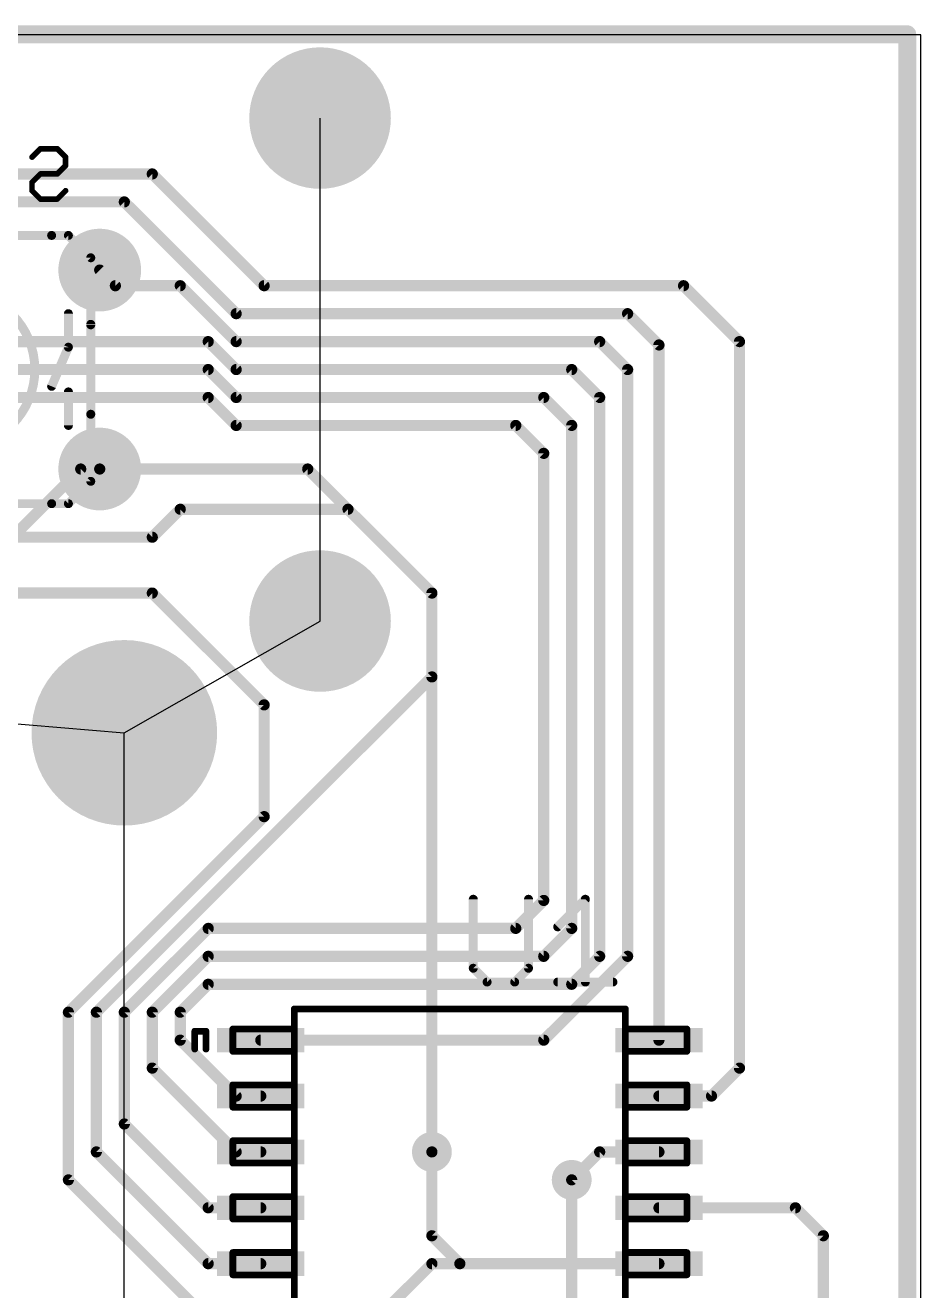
# Model space of a CAD drawing. Extents: x 0 to 100, y 0 to 50.
# Drawn here: x 79.67 to 100, y 20.98 to 49.73 of the extents above; entities that cross this region are included whole.
import ezdxf

# ---------------------------------------------------------------- set-up
doc = ezdxf.new("R2010")
doc.units = 0
for name, color, linetype in [('1', 22, 'CONTINUOUS'), ('16', 175, 'CONTINUOUS'), ('17', 82, 'CONTINUOUS'), ('18', 82, 'CONTINUOUS'), ('19', 53, 'CONTINUOUS'), ('20', 7, 'CONTINUOUS'), ('21', 253, 'CONTINUOUS'), ('22', 253, 'CONTINUOUS'), ('23', 7, 'CONTINUOUS'), ('25', 253, 'CONTINUOUS'), ('26', 253, 'CONTINUOUS'), ('51', 253, 'CONTINUOUS'), ('52', 253, 'CONTINUOUS')]:
    doc.layers.add(name, color=color, linetype=linetype)

# ---------------------------------------------------------------- blocks, each defined once
blk = doc.blocks.new('ROUNDP')
at = {"const_width": 0.5}
blk.add_lwpolyline([(0, -0.25, 1), (0, 0.25, 1), (0, -0.25)], format="xyb", dxfattribs=at)
blk = doc.blocks.new('RECT')
blk.add_solid([(-0.5, -0.5), (0.5, -0.5), (-0.5, 0.5), (0.5, 0.5)])
blk = doc.blocks.new('ROUNDV')
at = {"const_width": 0.5}
blk.add_lwpolyline([(0, -0.25, 1), (0, 0.25, 1), (0, -0.25)], format="xyb", dxfattribs=at)

msp = doc.modelspace()

# ---------------------------------------------------------------- linework, layer by layer
at = {"layer": '1', "const_width": 0.254}
for points in [[(82.55, 46.355), (65.7606, 46.355)], [(85.09, 43.815), (82.55, 46.355)], [(81.915, 45.72), (74.0156, 45.72)], [(84.455, 43.18), (81.915, 45.72)], [(81.7118, 43.815), (81.3562, 44.1706)], [(83.185, 43.815), (81.7118, 43.815)], [(84.455, 42.545), (83.185, 43.815)], [(94.615, 43.815), (85.09, 43.815)], [(95.885, 42.545), (94.615, 43.815)], [(93.345, 43.18), (84.455, 43.18)], [(94.0562, 42.4688), (93.345, 43.18)], [(83.82, 42.545), (55.665, 42.545)], [(84.455, 41.91), (83.82, 42.545)], [(92.71, 42.545), (84.455, 42.545)], [(93.345, 41.91), (92.71, 42.545)], [(94.0562, 26.67), (94.0562, 42.4688)], [(95.885, 26.035), (95.885, 42.545)], [(83.82, 41.91), (55.245, 41.91)], [(84.455, 41.275), (83.82, 41.91)], [(92.075, 41.91), (84.455, 41.91)], [(92.71, 41.275), (92.075, 41.91)], [(93.345, 28.575), (93.345, 41.91)], [(83.82, 41.275), (55.245, 41.275)], [(84.455, 40.64), (83.82, 41.275)], [(91.44, 41.275), (84.455, 41.275)], [(92.075, 40.64), (91.44, 41.275)], [(92.71, 28.575), (92.71, 41.275)], [(90.805, 40.64), (84.455, 40.64)], [(91.44, 40.005), (90.805, 40.64)], [(92.075, 29.21), (92.075, 40.64)], [(91.44, 29.845), (91.44, 40.005)], [(83.185, 38.735), (82.55, 38.1)], [(86.995, 38.735), (83.185, 38.735)], [(88.9, 36.83), (86.995, 38.735)], [(82.55, 38.1), (46.355, 38.1)], [(82.55, 36.83), (46.99, 36.83)], [(85.09, 34.29), (82.55, 36.83)], [(88.9, 34.925), (88.9, 36.83)], [(81.28, 27.305), (88.9, 34.925)], [(85.09, 31.75), (85.09, 34.29)], [(80.645, 27.305), (85.09, 31.75)], [(90.805, 29.21), (91.44, 29.845)], [(81.915, 27.305), (83.82, 29.21)], [(83.82, 29.21), (90.805, 29.21)], [(91.44, 28.575), (92.075, 29.21)], [(82.55, 27.305), (83.82, 28.575)], [(83.82, 28.575), (91.44, 28.575)], [(91.44, 26.67), (93.345, 28.575)], [(92.075, 27.94), (92.71, 28.575)], [(83.185, 27.305), (83.82, 27.94)], [(83.82, 27.94), (92.075, 27.94)], [(80.645, 23.495), (80.645, 27.305)], [(81.28, 24.13), (81.28, 27.305)], [(81.915, 24.765), (81.915, 27.305)], [(82.55, 26.035), (82.55, 27.305)], [(83.185, 26.67), (83.185, 27.305)], [(84.455, 25.4), (83.185, 26.67)], [(85.0138, 26.67), (91.44, 26.67)], [(84.455, 24.13), (82.55, 26.035)], [(95.25, 25.4), (95.885, 26.035)], [(85.0138, 25.4), (84.455, 25.4)], [(94.0562, 25.4), (95.25, 25.4)], [(83.82, 22.86), (81.915, 24.765)], [(83.82, 21.59), (81.28, 24.13)], [(85.0138, 24.13), (84.455, 24.13)], [(88.9, 24.13), (88.9, 22.225)], [(92.075, 23.495), (92.71, 24.13)], [(92.71, 24.13), (94.0562, 24.13)], [(83.82, 20.32), (80.645, 23.495)], [(85.0138, 22.86), (83.82, 22.86)], [(94.0562, 22.86), (97.155, 22.86)], [(97.155, 22.86), (97.79, 22.225)], [(88.9, 22.225), (89.535, 21.59)], [(97.79, 22.225), (97.79, 14.735)], [(85.0138, 21.59), (83.82, 21.59)], [(88.9, 21.59), (86.36, 19.05)], [(89.535, 21.59), (88.9, 21.59)], [(94.0562, 21.59), (89.535, 21.59)]]:
    msp.add_lwpolyline(points, dxfattribs=at)
at = {"layer": '1', "const_width": 0.127}
for points in [[(82.5949, 46.3999, 1), (82.5051, 46.3101)], [(82.55, 46.2915, 1), (82.55, 46.4185)], [(81.9599, 45.7649, 1), (81.8701, 45.6751)], [(81.915, 45.6565, 1), (81.915, 45.7835)], [(81.4011, 44.2155, 1), (81.3113, 44.1257)], [(81.7118, 43.8785, 1), (81.7118, 43.7515)], [(81.6669, 43.7701, 1), (81.7567, 43.8599)], [(83.2299, 43.8599, 1), (83.1401, 43.7701)], [(83.185, 43.7515, 1), (83.185, 43.8785)], [(85.09, 43.8785, 1), (85.09, 43.7515)], [(85.0451, 43.7701, 1), (85.1349, 43.8599)], [(94.6599, 43.8599, 1), (94.5701, 43.7701)], [(94.615, 43.7515, 1), (94.615, 43.8785)], [(84.455, 43.2435, 1), (84.455, 43.1165)], [(84.4101, 43.1351, 1), (84.4999, 43.2249)], [(93.3899, 43.2249, 1), (93.3001, 43.1351)], [(93.345, 43.1165, 1), (93.345, 43.2435)], [(83.8649, 42.5899, 1), (83.7751, 42.5001)], [(83.82, 42.4815, 1), (83.82, 42.6085)], [(84.455, 42.6085, 1), (84.455, 42.4815)], [(84.4101, 42.5001, 1), (84.4999, 42.5899)], [(92.7549, 42.5899, 1), (92.6651, 42.5001)], [(92.71, 42.4815, 1), (92.71, 42.6085)], [(94.1197, 42.4688, 1), (93.9927, 42.4688)], [(94.0113, 42.4239, 1), (94.1011, 42.5137)], [(95.9485, 42.545, 1), (95.8215, 42.545)], [(95.8401, 42.5001, 1), (95.9299, 42.5899)], [(83.8649, 41.9549, 1), (83.7751, 41.8651)], [(83.82, 41.8465, 1), (83.82, 41.9735)], [(84.455, 41.9735, 1), (84.455, 41.8465)], [(84.4101, 41.8651, 1), (84.4999, 41.9549)], [(92.1199, 41.9549, 1), (92.0301, 41.8651)], [(92.075, 41.8465, 1), (92.075, 41.9735)], [(93.4085, 41.91, 1), (93.2815, 41.91)], [(93.3001, 41.8651, 1), (93.3899, 41.9549)], [(83.8649, 41.3199, 1), (83.7751, 41.2301)], [(83.82, 41.2115, 1), (83.82, 41.3385)], [(84.455, 41.3385, 1), (84.455, 41.2115)], [(84.4101, 41.2301, 1), (84.4999, 41.3199)], [(91.4849, 41.3199, 1), (91.3951, 41.2301)], [(91.44, 41.2115, 1), (91.44, 41.3385)], [(92.7735, 41.275, 1), (92.6465, 41.275)], [(92.6651, 41.2301, 1), (92.7549, 41.3199)], [(84.455, 40.7035, 1), (84.455, 40.5765)], [(84.4101, 40.5951, 1), (84.4999, 40.6849)], [(90.8499, 40.6849, 1), (90.7601, 40.5951)], [(90.805, 40.5765, 1), (90.805, 40.7035)], [(92.1385, 40.64, 1), (92.0115, 40.64)], [(92.0301, 40.5951, 1), (92.1199, 40.6849)], [(91.5035, 40.005, 1), (91.3765, 40.005)], [(91.3951, 39.9601, 1), (91.4849, 40.0499)], [(83.185, 38.7985, 1), (83.185, 38.6715)], [(83.2299, 38.6901, 1), (83.1401, 38.7799)], [(87.0399, 38.7799, 1), (86.9501, 38.6901)], [(86.995, 38.6715, 1), (86.995, 38.7985)], [(82.5051, 38.1449, 1), (82.5949, 38.0551)], [(82.55, 38.0365, 1), (82.55, 38.1635)], [(82.5949, 36.8749, 1), (82.5051, 36.7851)], [(82.55, 36.7665, 1), (82.55, 36.8935)], [(88.9635, 36.83, 1), (88.8365, 36.83)], [(88.8551, 36.7851, 1), (88.9449, 36.8749)], [(88.8365, 34.925, 1), (88.9635, 34.925)], [(88.9449, 34.8801, 1), (88.8551, 34.9699)], [(85.1535, 34.29, 1), (85.0265, 34.29)], [(85.0451, 34.2451, 1), (85.1349, 34.3349)], [(85.0265, 31.75, 1), (85.1535, 31.75)], [(85.1349, 31.7051, 1), (85.0451, 31.7949)], [(91.3765, 29.845, 1), (91.5035, 29.845)], [(91.4849, 29.8001, 1), (91.3951, 29.8899)], [(83.82, 29.2735, 1), (83.82, 29.1465)], [(83.8649, 29.1651, 1), (83.7751, 29.2549)], [(90.805, 29.1465, 1), (90.805, 29.2735)], [(92.1199, 29.1651, 1), (92.0301, 29.2549)], [(90.7601, 29.2549, 1), (90.8499, 29.1651)], [(92.0115, 29.21, 1), (92.1385, 29.21)], [(83.82, 28.6385, 1), (83.82, 28.5115)], [(83.8649, 28.5301, 1), (83.7751, 28.6199)], [(91.3951, 28.6199, 1), (91.4849, 28.5301)], [(91.44, 28.5115, 1), (91.44, 28.6385)], [(92.6465, 28.575, 1), (92.7735, 28.575)], [(92.7549, 28.5301, 1), (92.6651, 28.6199)], [(93.2815, 28.575, 1), (93.4085, 28.575)], [(93.3899, 28.5301, 1), (93.3001, 28.6199)], [(83.82, 28.0035, 1), (83.82, 27.8765)], [(83.8649, 27.8951, 1), (83.7751, 27.9849)], [(92.0301, 27.9849, 1), (92.1199, 27.8951)], [(92.075, 27.8765, 1), (92.075, 28.0035)], [(80.7085, 27.305, 1), (80.5815, 27.305)], [(80.6001, 27.3499, 1), (80.6899, 27.2601)], [(81.3435, 27.305, 1), (81.2165, 27.305)], [(81.2351, 27.3499, 1), (81.3249, 27.2601)], [(81.9785, 27.305, 1), (81.8515, 27.305)], [(81.8701, 27.3499, 1), (81.9599, 27.2601)], [(82.6135, 27.305, 1), (82.4865, 27.305)], [(82.5051, 27.3499, 1), (82.5949, 27.2601)], [(83.2485, 27.305, 1), (83.1215, 27.305)], [(83.1401, 27.3499, 1), (83.2299, 27.2601)], [(83.2299, 26.7149, 1), (83.1401, 26.6251)], [(85.0138, 26.7335, 1), (85.0138, 26.6065)], [(91.3951, 26.7149, 1), (91.4849, 26.6251)], [(91.44, 26.6065, 1), (91.44, 26.7335)], [(83.1215, 26.67, 1), (83.2485, 26.67)], [(93.9927, 26.67, 1), (94.1197, 26.67)], [(82.5949, 26.0799, 1), (82.5051, 25.9901)], [(82.4865, 26.035, 1), (82.6135, 26.035)], [(95.8215, 26.035, 1), (95.9485, 26.035)], [(95.9299, 25.9901, 1), (95.8401, 26.0799)], [(84.455, 25.4635, 1), (84.455, 25.3365)], [(84.4101, 25.3551, 1), (84.4999, 25.4449)], [(85.0138, 25.3365, 1), (85.0138, 25.4635)], [(94.0562, 25.4635, 1), (94.0562, 25.3365)], [(95.2051, 25.4449, 1), (95.2949, 25.3551)], [(95.25, 25.3365, 1), (95.25, 25.4635)], [(81.9599, 24.8099, 1), (81.8701, 24.7201)], [(81.8515, 24.765, 1), (81.9785, 24.765)], [(81.3249, 24.1749, 1), (81.2351, 24.0851)], [(81.2165, 24.13, 1), (81.3435, 24.13)], [(84.455, 24.1935, 1), (84.455, 24.0665)], [(84.4101, 24.0851, 1), (84.4999, 24.1749)], [(85.0138, 24.0665, 1), (85.0138, 24.1935)], [(88.9635, 24.13, 1), (88.8365, 24.13)], [(92.71, 24.1935, 1), (92.71, 24.0665)], [(92.7549, 24.0851, 1), (92.6651, 24.1749)], [(94.0562, 24.0665, 1), (94.0562, 24.1935)], [(80.6899, 23.5399, 1), (80.6001, 23.4501)], [(92.0301, 23.5399, 1), (92.1199, 23.4501)], [(80.5815, 23.495, 1), (80.7085, 23.495)], [(83.82, 22.9235, 1), (83.82, 22.7965)], [(83.7751, 22.8151, 1), (83.8649, 22.9049)], [(85.0138, 22.7965, 1), (85.0138, 22.9235)], [(94.0562, 22.9235, 1), (94.0562, 22.7965)], [(97.1999, 22.9049, 1), (97.1101, 22.8151)], [(97.155, 22.7965, 1), (97.155, 22.9235)], [(88.9449, 22.2699, 1), (88.8551, 22.1801)], [(88.8365, 22.225, 1), (88.9635, 22.225)], [(97.8535, 22.225, 1), (97.7265, 22.225)], [(97.7451, 22.1801, 1), (97.8349, 22.2699)], [(83.82, 21.6535, 1), (83.82, 21.5265)], [(83.7751, 21.5451, 1), (83.8649, 21.6349)], [(85.0138, 21.5265, 1), (85.0138, 21.6535)], [(88.9, 21.6535, 1), (88.9, 21.5265)], [(88.9449, 21.5451, 1), (88.8551, 21.6349)], [(89.535, 21.6535, 1), (89.535, 21.5265)], [(89.4901, 21.5451, 1), (89.5799, 21.6349)], [(89.535, 21.5265, 1), (89.535, 21.6535)], [(94.0562, 21.5265, 1), (94.0562, 21.6535)]]:
    msp.add_lwpolyline(points, format="xyb", dxfattribs=at)
at = {"layer": '16'}
for points, const_width in [([(99.695, 49.53), (0, 49.53)], 0.4064), ([(99.695, 0.635), (99.695, 49.53)], 0.4064), ([(80.9244, 39.6494), (79.375, 38.1)], 0.254), ([(81.3562, 39.6494), (80.9244, 39.6494)], 0.254), ([(81.3562, 39.6494), (86.0806, 39.6494)], 0.254), ([(86.0806, 39.6494), (88.9, 36.83)], 0.254), ([(88.9, 36.83), (88.9, 24.13)], 0.254), ([(92.075, 8.89), (92.075, 23.495)], 0.254)]:
    msp.add_lwpolyline(points, dxfattribs=dict(at, const_width=const_width))
for points, const_width in [([(99.7966, 49.53, 1), (99.5934, 49.53)], 0.2032), ([(99.695, 49.4284, 1), (99.695, 49.6316)], 0.2032), ([(80.9244, 39.7129, 1), (80.9244, 39.5859)], 0.127), ([(80.9693, 39.6045, 1), (80.8795, 39.6943)], 0.127), ([(81.3562, 39.7129, 1), (81.3562, 39.5859)], 0.127), ([(81.3562, 39.5859, 1), (81.3562, 39.7129)], 0.127), ([(86.1255, 39.6943, 1), (86.0357, 39.6045)], 0.127), ([(86.0806, 39.5859, 1), (86.0806, 39.7129)], 0.127), ([(88.9635, 36.83, 1), (88.8365, 36.83)], 0.127), ([(88.8551, 36.7851, 1), (88.9449, 36.8749)], 0.127), ([(88.8365, 24.13, 1), (88.9635, 24.13)], 0.127), ([(92.1385, 23.495, 1), (92.0115, 23.495)], 0.127)]:
    msp.add_lwpolyline(points, format="xyb", dxfattribs=dict(at, const_width=const_width))
at = {"layer": '19'}
for p, q in [((86.36, 36.195), (86.36, 47.625)), ((43.815, 36.83), (81.915, 33.655)), ((81.915, 33.655), (86.36, 36.195)), ((81.915, 2.54), (81.915, 33.655))]:
    msp.add_line(p, q, dxfattribs=at)
at = {"layer": '20'}
for p, q in [((100, 49.52), (0, 49.52)), ((100, 0), (100, 49.52))]:
    msp.add_line(p, q, dxfattribs=at)
at = {"layer": '21', "const_width": 0.1524}
for points in [[(93.2942, 27.3812), (85.7758, 27.3812)], [(83.5152, 26.4668), (83.5152, 26.8732)], [(83.5152, 26.8732), (83.7692, 26.8732)], [(83.7692, 26.8732), (83.7692, 26.4668)]]:
    msp.add_lwpolyline(points, dxfattribs=at)
at = {"layer": '21', "const_width": 0.0762}
for points in [[(85.7758, 27.4193, 1), (85.7758, 27.3431)], [(93.2942, 27.3431, 1), (93.2942, 27.4193)], [(83.5533, 26.8732, 1), (83.4771, 26.8732)], [(83.5152, 26.9113, 1), (83.5152, 26.8351)], [(83.8073, 26.8732, 1), (83.7311, 26.8732)], [(83.7692, 26.8351, 1), (83.7692, 26.9113)], [(83.4771, 26.4668, 1), (83.5533, 26.4668)], [(83.7311, 26.4668, 1), (83.8073, 26.4668)]]:
    msp.add_lwpolyline(points, format="xyb", dxfattribs=at)
at = {"layer": '22', "const_width": 0.2032}
for points in [[(75.946, 44.958), (80.264, 44.958)], [(81.153, 42.938), (81.153, 40.894)], [(80.264, 38.862), (75.946, 38.862)]]:
    msp.add_lwpolyline(points, dxfattribs=at)
at = {"layer": '22'}
for points, const_width in [([(80.264, 44.9072, 1), (80.264, 45.0088)], 0.1016), ([(78.105, 40.132, 1), (78.105, 43.688, 1), (78.105, 40.132)], 0.2032), ([(81.2038, 42.938, 1), (81.1022, 42.938)], 0.1016), ([(81.1022, 40.894, 1), (81.2038, 40.894)], 0.1016), ([(80.264, 38.8112, 1), (80.264, 38.9128)], 0.1016)]:
    msp.add_lwpolyline(points, format="xyb", dxfattribs=dict(at, const_width=const_width))
at = {"layer": '23'}
msp.add_point((89.535, 21.59), dxfattribs=at)
at = {"layer": '25', "const_width": 0.2032}
for points in [[(89.8398, 29.872), (89.8398, 28.3043)], [(91.0939, 28.3043), (91.0939, 29.872)], [(91.7576, 29.2449), (92.3847, 29.872)], [(92.3847, 29.872), (92.3847, 27.9908)], [(89.8398, 28.3043), (90.1533, 27.9908)], [(90.7804, 27.9908), (91.0939, 28.3043)], [(90.1533, 27.9908), (90.7804, 27.9908)], [(91.7576, 27.9908), (93.0118, 27.9908)]]:
    msp.add_lwpolyline(points, dxfattribs=at)
at = {"layer": '25', "const_width": 0.1016}
for points in [[(89.8906, 29.872, 1), (89.789, 29.872)], [(91.1447, 29.872, 1), (91.0431, 29.872)], [(92.4355, 29.872, 1), (92.3339, 29.872)], [(92.4206, 29.8361, 1), (92.3488, 29.9079)], [(91.7217, 29.2809, 1), (91.7935, 29.209)], [(89.8757, 28.3403, 1), (89.8039, 28.2684)], [(89.789, 28.3043, 1), (89.8906, 28.3043)], [(91.0431, 28.3043, 1), (91.1447, 28.3043)], [(91.1299, 28.2684, 1), (91.058, 28.3403)], [(90.1533, 28.0416, 1), (90.1533, 27.94)], [(90.1174, 27.9549, 1), (90.1893, 28.0267)], [(90.7445, 28.0267, 1), (90.8163, 27.9549)], [(90.7804, 27.94, 1), (90.7804, 28.0416)], [(91.7576, 28.0416, 1), (91.7576, 27.94)], [(92.3339, 27.9908, 1), (92.4355, 27.9908)], [(93.0118, 27.94, 1), (93.0118, 28.0416)]]:
    msp.add_lwpolyline(points, format="xyb", dxfattribs=at)
at = {"layer": '26', "const_width": 0.127}
for points in [[(79.8188, 46.7368), (80.0095, 46.9275)], [(80.0095, 46.9275), (80.3908, 46.9275)], [(80.3908, 46.9275), (80.5815, 46.7368)], [(80.5815, 46.5462), (80.3908, 46.3555)], [(80.5815, 46.7368), (80.5815, 46.5462)], [(80.0095, 46.3555), (79.8188, 46.1648)], [(80.3908, 46.3555), (80.0095, 46.3555)], [(79.8188, 46.1648), (79.8188, 45.9742)], [(79.8188, 45.9742), (80.0095, 45.7835)], [(80.3908, 45.7835), (80.5815, 45.9742)], [(80.0095, 45.7835), (80.3908, 45.7835)]]:
    msp.add_lwpolyline(points, dxfattribs=at)
at = {"layer": '26', "const_width": 0.0635}
for points in [[(80.0095, 46.9592, 1), (80.0095, 46.8957)], [(80.032, 46.905, 1), (79.9871, 46.9499)], [(80.4133, 46.9499, 1), (80.3684, 46.905)], [(80.3908, 46.8957, 1), (80.3908, 46.9592)], [(79.7964, 46.7593, 1), (79.8413, 46.7144)], [(80.6133, 46.7368, 1), (80.5498, 46.7368)], [(80.559, 46.7144, 1), (80.604, 46.7593)], [(80.604, 46.5237, 1), (80.559, 46.5686)], [(80.0095, 46.3872, 1), (80.0095, 46.3237)], [(80.032, 46.333, 1), (79.9871, 46.3779)], [(80.3684, 46.3779, 1), (80.4133, 46.333)], [(80.3908, 46.3237, 1), (80.3908, 46.3872)], [(80.5498, 46.5462, 1), (80.6133, 46.5462)], [(79.8506, 46.1648, 1), (79.7871, 46.1648)], [(79.7964, 46.1873, 1), (79.8413, 46.1424)], [(79.8413, 45.9966, 1), (79.7964, 45.9517)], [(80.604, 45.9517, 1), (80.559, 45.9966)], [(79.7871, 45.9742, 1), (79.8506, 45.9742)], [(80.0095, 45.8153, 1), (80.0095, 45.7518)], [(79.9871, 45.761, 1), (80.032, 45.806)], [(80.3684, 45.806, 1), (80.4133, 45.761)], [(80.3908, 45.7518, 1), (80.3908, 45.8153)]]:
    msp.add_lwpolyline(points, format="xyb", dxfattribs=at)
at = {"layer": '51', "const_width": 0.1524}
for points in [[(93.2942, 27.3812), (85.7758, 27.3812)], [(85.7758, 27.3812), (85.7758, 15.7988)], [(93.2942, 15.7988), (93.2942, 27.3812)], [(85.7758, 26.924), (84.3788, 26.924)], [(84.3788, 26.924), (84.3788, 26.416)], [(85.7758, 26.416), (85.7758, 26.924)], [(93.2942, 26.924), (93.2942, 26.416)], [(94.6912, 26.924), (93.2942, 26.924)], [(94.6912, 26.416), (94.6912, 26.924)], [(84.3788, 26.416), (85.7758, 26.416)], [(93.2942, 26.416), (94.6912, 26.416)], [(85.7758, 25.654), (84.3788, 25.654)], [(84.3788, 25.654), (84.3788, 25.146)], [(85.7758, 25.146), (85.7758, 25.654)], [(93.2942, 25.654), (93.2942, 25.146)], [(94.6912, 25.654), (93.2942, 25.654)], [(94.6912, 25.146), (94.6912, 25.654)], [(84.3788, 25.146), (85.7758, 25.146)], [(93.2942, 25.146), (94.6912, 25.146)], [(85.7758, 24.384), (84.3788, 24.384)], [(84.3788, 24.384), (84.3788, 23.876)], [(85.7758, 23.876), (85.7758, 24.384)], [(93.2942, 24.384), (93.2942, 23.876)], [(94.6912, 24.384), (93.2942, 24.384)], [(94.6912, 23.876), (94.6912, 24.384)], [(84.3788, 23.876), (85.7758, 23.876)], [(93.2942, 23.876), (94.6912, 23.876)], [(85.7758, 23.114), (84.3788, 23.114)], [(84.3788, 23.114), (84.3788, 22.606)], [(85.7758, 22.606), (85.7758, 23.114)], [(93.2942, 23.114), (93.2942, 22.606)], [(94.6912, 23.114), (93.2942, 23.114)], [(94.6912, 22.606), (94.6912, 23.114)], [(84.3788, 22.606), (85.7758, 22.606)], [(93.2942, 22.606), (94.6912, 22.606)], [(85.7758, 21.844), (84.3788, 21.844)], [(84.3788, 21.844), (84.3788, 21.336)], [(85.7758, 21.336), (85.7758, 21.844)], [(93.2942, 21.844), (93.2942, 21.336)], [(94.6912, 21.844), (93.2942, 21.844)], [(94.6912, 21.336), (94.6912, 21.844)], [(84.3788, 21.336), (85.7758, 21.336)], [(93.2942, 21.336), (94.6912, 21.336)]]:
    msp.add_lwpolyline(points, dxfattribs=at)
at = {"layer": '51', "const_width": 0.0762}
for points in [[(85.7758, 27.4193, 1), (85.7758, 27.3431)], [(85.8139, 27.3812, 1), (85.7377, 27.3812)], [(93.3323, 27.3812, 1), (93.2561, 27.3812)], [(93.2942, 27.3431, 1), (93.2942, 27.4193)], [(84.3788, 26.9621, 1), (84.3788, 26.8859)], [(84.4169, 26.924, 1), (84.3407, 26.924)], [(85.8139, 26.924, 1), (85.7377, 26.924)], [(85.7758, 26.8859, 1), (85.7758, 26.9621)], [(93.3323, 26.924, 1), (93.2561, 26.924)], [(93.2942, 26.9621, 1), (93.2942, 26.8859)], [(94.7293, 26.924, 1), (94.6531, 26.924)], [(94.6912, 26.8859, 1), (94.6912, 26.9621)], [(84.3788, 26.4541, 1), (84.3788, 26.3779)], [(85.7758, 26.3779, 1), (85.7758, 26.4541)], [(93.2942, 26.4541, 1), (93.2942, 26.3779)], [(94.6912, 26.3779, 1), (94.6912, 26.4541)], [(84.3407, 26.416, 1), (84.4169, 26.416)], [(85.7377, 26.416, 1), (85.8139, 26.416)], [(93.2561, 26.416, 1), (93.3323, 26.416)], [(94.6531, 26.416, 1), (94.7293, 26.416)], [(84.3788, 25.6921, 1), (84.3788, 25.6159)], [(84.4169, 25.654, 1), (84.3407, 25.654)], [(85.8139, 25.654, 1), (85.7377, 25.654)], [(85.7758, 25.6159, 1), (85.7758, 25.6921)], [(93.3323, 25.654, 1), (93.2561, 25.654)], [(93.2942, 25.6921, 1), (93.2942, 25.6159)], [(94.7293, 25.654, 1), (94.6531, 25.654)], [(94.6912, 25.6159, 1), (94.6912, 25.6921)], [(84.3788, 25.1841, 1), (84.3788, 25.1079)], [(84.3407, 25.146, 1), (84.4169, 25.146)], [(85.7377, 25.146, 1), (85.8139, 25.146)], [(85.7758, 25.1079, 1), (85.7758, 25.1841)], [(93.2942, 25.1841, 1), (93.2942, 25.1079)], [(93.2561, 25.146, 1), (93.3323, 25.146)], [(94.6531, 25.146, 1), (94.7293, 25.146)], [(94.6912, 25.1079, 1), (94.6912, 25.1841)], [(84.3788, 24.4221, 1), (84.3788, 24.3459)], [(84.4169, 24.384, 1), (84.3407, 24.384)], [(85.8139, 24.384, 1), (85.7377, 24.384)], [(85.7758, 24.3459, 1), (85.7758, 24.4221)], [(93.3323, 24.384, 1), (93.2561, 24.384)], [(93.2942, 24.4221, 1), (93.2942, 24.3459)], [(94.7293, 24.384, 1), (94.6531, 24.384)], [(94.6912, 24.3459, 1), (94.6912, 24.4221)], [(84.3788, 23.9141, 1), (84.3788, 23.8379)], [(84.3407, 23.876, 1), (84.4169, 23.876)], [(85.7377, 23.876, 1), (85.8139, 23.876)], [(85.7758, 23.8379, 1), (85.7758, 23.9141)], [(93.2942, 23.9141, 1), (93.2942, 23.8379)], [(93.2561, 23.876, 1), (93.3323, 23.876)], [(94.6531, 23.876, 1), (94.7293, 23.876)], [(94.6912, 23.8379, 1), (94.6912, 23.9141)], [(84.3788, 23.1521, 1), (84.3788, 23.0759)], [(84.4169, 23.114, 1), (84.3407, 23.114)], [(85.8139, 23.114, 1), (85.7377, 23.114)], [(85.7758, 23.0759, 1), (85.7758, 23.1521)], [(93.3323, 23.114, 1), (93.2561, 23.114)], [(93.2942, 23.1521, 1), (93.2942, 23.0759)], [(94.7293, 23.114, 1), (94.6531, 23.114)], [(94.6912, 23.0759, 1), (94.6912, 23.1521)], [(84.3788, 22.6441, 1), (84.3788, 22.5679)], [(84.3407, 22.606, 1), (84.4169, 22.606)], [(85.7377, 22.606, 1), (85.8139, 22.606)], [(85.7758, 22.5679, 1), (85.7758, 22.6441)], [(93.2942, 22.6441, 1), (93.2942, 22.5679)], [(93.2561, 22.606, 1), (93.3323, 22.606)], [(94.6531, 22.606, 1), (94.7293, 22.606)], [(94.6912, 22.5679, 1), (94.6912, 22.6441)], [(84.3788, 21.8821, 1), (84.3788, 21.8059)], [(84.4169, 21.844, 1), (84.3407, 21.844)], [(85.8139, 21.844, 1), (85.7377, 21.844)], [(85.7758, 21.8059, 1), (85.7758, 21.8821)], [(93.3323, 21.844, 1), (93.2561, 21.844)], [(93.2942, 21.8821, 1), (93.2942, 21.8059)], [(94.7293, 21.844, 1), (94.6531, 21.844)], [(94.6912, 21.8059, 1), (94.6912, 21.8821)], [(84.3788, 21.3741, 1), (84.3788, 21.2979)], [(84.3407, 21.336, 1), (84.4169, 21.336)], [(85.7377, 21.336, 1), (85.8139, 21.336)], [(85.7758, 21.2979, 1), (85.7758, 21.3741)], [(93.2942, 21.3741, 1), (93.2942, 21.2979)], [(93.2561, 21.336, 1), (93.3323, 21.336)], [(94.6531, 21.336, 1), (94.7293, 21.336)], [(94.6912, 21.2979, 1), (94.6912, 21.3741)]]:
    msp.add_lwpolyline(points, format="xyb", dxfattribs=at)
at = {"layer": '52', "const_width": 0.2032}
for points in [[(80.645, 44.958), (80.264, 44.958)], [(80.645, 44.958), (81.153, 44.45)], [(81.153, 44.45), (81.153, 42.926)], [(80.645, 43.18), (80.645, 42.418)], [(80.645, 42.418), (80.264, 41.529)], [(80.645, 41.402), (80.645, 40.64)], [(81.153, 39.37), (81.153, 40.894)], [(80.645, 38.862), (81.153, 39.37)], [(80.645, 38.862), (80.264, 38.862)]]:
    msp.add_lwpolyline(points, dxfattribs=at)
at = {"layer": '52', "const_width": 0.1016}
for points in [[(80.264, 45.0088, 1), (80.264, 44.9072)], [(80.6809, 44.9939, 1), (80.6091, 44.9221)], [(80.645, 44.9072, 1), (80.645, 45.0088)], [(81.2038, 44.45, 1), (81.1022, 44.45)], [(81.1171, 44.4141, 1), (81.1889, 44.4859)], [(80.6958, 43.18, 1), (80.5942, 43.18)], [(81.1022, 42.926, 1), (81.2038, 42.926)], [(80.5942, 42.418, 1), (80.6958, 42.418)], [(80.6917, 42.398, 1), (80.5983, 42.438)], [(80.2173, 41.549, 1), (80.3107, 41.509)], [(80.6958, 41.402, 1), (80.5942, 41.402)], [(81.2038, 40.894, 1), (81.1022, 40.894)], [(80.5942, 40.64, 1), (80.6958, 40.64)], [(81.1022, 39.37, 1), (81.2038, 39.37)], [(81.1889, 39.3341, 1), (81.1171, 39.4059)], [(80.264, 38.9128, 1), (80.264, 38.8112)], [(80.6091, 38.8979, 1), (80.6809, 38.8261)], [(80.645, 38.8112, 1), (80.645, 38.9128)]]:
    msp.add_lwpolyline(points, format="xyb", dxfattribs=at)

# ---------------------------------------------------------------- block references
at = {"layer": '1', "xscale": 1.9812, "yscale": 0.5588, "rotation": 180}
for p in [(85.0138, 26.67), (94.0562, 26.67), (85.0138, 25.4), (94.0562, 25.4), (85.0138, 24.13), (94.0562, 24.13), (85.0138, 22.86), (94.0562, 22.86), (85.0138, 21.59), (94.0562, 21.59)]:
    msp.add_blockref('RECT', p, dxfattribs=at)
at = {"layer": '17', "xscale": 1.8796, "yscale": 1.8796, "rotation": 180}
for p in [(81.3562, 44.1706), (81.3562, 44.1706), (81.3562, 39.6494), (81.3562, 39.6494)]:
    msp.add_blockref('ROUNDP', p, dxfattribs=at)
at = {"layer": '18'}
for p, xscale, yscale in [((86.36, 47.625), 3.216, 3.216), ((86.36, 47.625), 3.216, 3.216), ((86.36, 36.195), 3.216, 3.216), ((86.36, 36.195), 3.216, 3.216), ((81.915, 33.655), 4.216, 4.216), ((81.915, 33.655), 4.216, 4.216), ((88.9, 24.13), 0.9048, 0.9048), ((88.9, 24.13), 0.9048, 0.9048), ((92.075, 23.495), 0.9048, 0.9048), ((92.075, 23.495), 0.9048, 0.9048)]:
    msp.add_blockref('ROUNDV', p, dxfattribs=dict(at, xscale=xscale, yscale=yscale))

doc.saveas('drawing.dxf')
